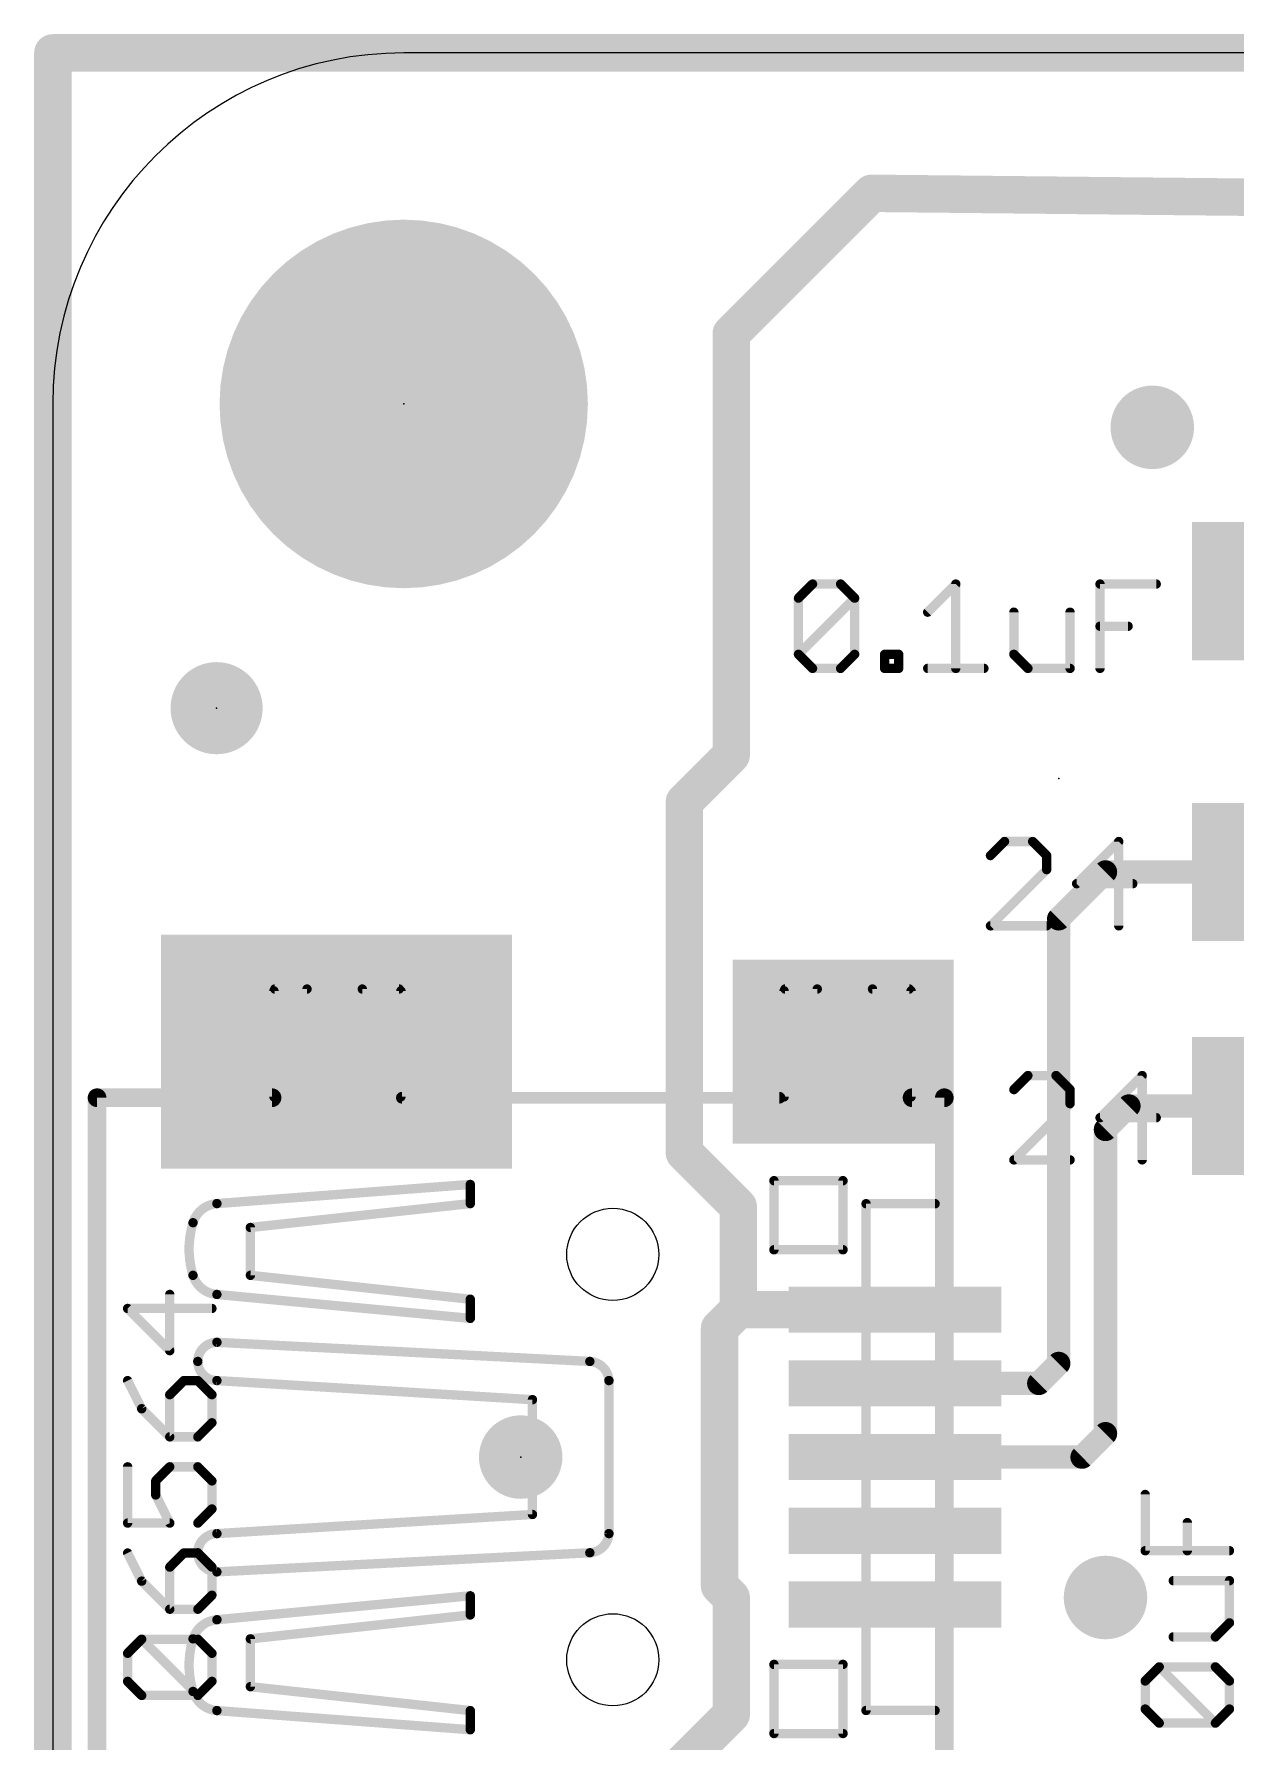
# Model space of a CAD drawing. Extents: x -0.2 to 52.2, y -1.3 to 32.4.
# Drawn here: x -0.2 to 12.85, y 12.15 to 30.68 of the extents above; entities that cross this region are included whole.
import ezdxf

# ---------------------------------------------------------------- set-up
doc = ezdxf.new("R2010")
doc.units = 0
for name, color, linetype in [('1', 12, 'CONTINUOUS'), ('16', 132, 'CONTINUOUS'), ('17', 110, 'CONTINUOUS'), ('18', 110, 'CONTINUOUS'), ('20', 53, 'CONTINUOUS'), ('23', 53, 'CONTINUOUS'), ('27', 253, 'CONTINUOUS'), ('51', 253, 'CONTINUOUS')]:
    doc.layers.add(name, color=color, linetype=linetype)

# ---------------------------------------------------------------- blocks, each defined once
blk = doc.blocks.new('RECT')
blk.add_solid([(-0.5, -0.5), (0.5, -0.5), (-0.5, 0.5), (0.5, 0.5)])
blk = doc.blocks.new('PIE')
at = {"const_width": 0.5}
blk.add_lwpolyline([(0, -0.25, 1), (0, 0.25, 1), (0, -0.25)], format="xyb", dxfattribs=at)
blk = doc.blocks.new('ROUNDP')
at = {"const_width": 0.5}
blk.add_lwpolyline([(0, -0.25, 1), (0, 0.25, 1), (0, -0.25)], format="xyb", dxfattribs=at)
blk = doc.blocks.new('ROUNDV')
at = {"const_width": 0.5}
blk.add_lwpolyline([(0, -0.25, 1), (0, 0.25, 1), (0, -0.25)], format="xyb", dxfattribs=at)

msp = doc.modelspace()

# ---------------------------------------------------------------- linework, layer by layer
at = {"layer": '1'}
for points, const_width in [([(0, 0), (0, 30.48)], 0.4064), ([(0, 30.48), (19.32, 30.48)], 0.4064), ([(8.89, 28.956), (7.366, 27.432)], 0.4064), ([(15.24, 28.89), (8.89, 28.956)], 0.4064), ([(7.366, 27.432), (7.366, 22.86)], 0.4064), ([(7.366, 22.86), (6.858, 22.352)], 0.4064), ([(6.858, 22.352), (6.858, 18.542)], 0.4064), ([(10.922, 21.082), (11.43, 21.59)], 0.254), ([(11.43, 21.59), (13.02, 21.59)], 0.254), ([(10.922, 16.256), (10.922, 21.082)], 0.254), ([(11.43, 18.796), (11.684, 19.05)], 0.254), ([(11.684, 19.05), (13.02, 19.05)], 0.254), ([(11.43, 15.494), (11.43, 18.796)], 0.254), ([(6.858, 18.542), (7.442, 17.958)], 0.4064), ([(7.442, 17.958), (7.442, 16.84)], 0.4064), ([(7.442, 16.84), (7.239, 16.637)], 0.4064), ([(9.144, 16.84), (7.442, 16.84)], 0.4064), ([(7.239, 13.843), (7.239, 16.637)], 0.4064), ([(10.706, 16.04), (10.922, 16.256)], 0.254), ([(9.144, 16.04), (10.706, 16.04)], 0.254), ([(11.176, 15.24), (11.43, 15.494)], 0.254), ([(9.144, 15.24), (11.176, 15.24)], 0.254), ([(7.366, 13.716), (7.239, 13.843)], 0.4064), ([(7.366, 12.446), (7.366, 13.716)], 0.4064), ([(6.604, 11.684), (7.366, 12.446)], 0.4064)]:
    msp.add_lwpolyline(points, dxfattribs=dict(at, const_width=const_width))
for points, const_width in [([(0.1016, 30.48, 1), (-0.1016, 30.48)], 0.2032), ([(0, 30.5816, 1), (0, 30.3784)], 0.2032), ([(8.8911, 29.0576, 1), (8.8889, 28.8544)], 0.2032), ([(8.9618, 28.8842, 1), (8.8182, 29.0278)], 0.2032), ([(7.4676, 27.432, 1), (7.2644, 27.432)], 0.2032), ([(7.2942, 27.5038, 1), (7.4378, 27.3602)], 0.2032), ([(7.4378, 22.7882, 1), (7.2942, 22.9318)], 0.2032), ([(7.2644, 22.86, 1), (7.4676, 22.86)], 0.2032), ([(6.9596, 22.352, 1), (6.7564, 22.352)], 0.2032), ([(6.7862, 22.4238, 1), (6.9298, 22.2802)], 0.2032), ([(11.43, 21.6535, 1), (11.43, 21.5265)], 0.127), ([(11.4749, 21.5451, 1), (11.3851, 21.6349)], 0.127), ([(10.9855, 21.082, 1), (10.8585, 21.082)], 0.127), ([(10.8771, 21.1269, 1), (10.9669, 21.0371)], 0.127), ([(11.684, 19.1135, 1), (11.684, 18.9865)], 0.127), ([(11.7289, 19.0051, 1), (11.6391, 19.0949)], 0.127), ([(11.4935, 18.796, 1), (11.3665, 18.796)], 0.127), ([(11.3851, 18.8409, 1), (11.4749, 18.7511)], 0.127), ([(6.9298, 18.6138, 1), (6.7862, 18.4702)], 0.2032), ([(6.7564, 18.542, 1), (6.9596, 18.542)], 0.2032), ([(7.5436, 17.958, 1), (7.3404, 17.958)], 0.2032), ([(7.3702, 17.8862, 1), (7.5138, 18.0298)], 0.2032), ([(7.442, 16.9416, 1), (7.442, 16.7384)], 0.2032), ([(7.3404, 16.84, 1), (7.5436, 16.84)], 0.2032), ([(7.5138, 16.7682, 1), (7.3702, 16.9118)], 0.2032), ([(9.144, 16.7384, 1), (9.144, 16.9416)], 0.2032), ([(7.3406, 16.637, 1), (7.1374, 16.637)], 0.2032), ([(7.1672, 16.7088, 1), (7.3108, 16.5652)], 0.2032), ([(10.8585, 16.256, 1), (10.9855, 16.256)], 0.127), ([(10.9669, 16.2111, 1), (10.8771, 16.3009)], 0.127), ([(9.144, 16.1035, 1), (9.144, 15.9765)], 0.127), ([(10.6611, 16.0849, 1), (10.7509, 15.9951)], 0.127), ([(10.706, 15.9765, 1), (10.706, 16.1035)], 0.127), ([(11.4749, 15.4491, 1), (11.3851, 15.5389)], 0.127), ([(11.3665, 15.494, 1), (11.4935, 15.494)], 0.127), ([(9.144, 15.3035, 1), (9.144, 15.1765)], 0.127), ([(11.1311, 15.2849, 1), (11.2209, 15.1951)], 0.127), ([(11.176, 15.1765, 1), (11.176, 15.3035)], 0.127), ([(7.1374, 13.843, 1), (7.3406, 13.843)], 0.2032), ([(7.3108, 13.9148, 1), (7.1672, 13.7712)], 0.2032), ([(7.4676, 13.716, 1), (7.2644, 13.716)], 0.2032), ([(7.2942, 13.6442, 1), (7.4378, 13.7878)], 0.2032), ([(7.4378, 12.3742, 1), (7.2942, 12.5178)], 0.2032), ([(7.2644, 12.446, 1), (7.4676, 12.446)], 0.2032)]:
    msp.add_lwpolyline(points, format="xyb", dxfattribs=dict(at, const_width=const_width))
at = {"layer": '16', "const_width": 0.254}
for points in [[(0, 0), (0, 30.48)], [(0, 30.48), (19.32, 30.48)]]:
    msp.add_lwpolyline(points, dxfattribs=at)
at = {"layer": '16', "const_width": 0.127}
for points in [[(0.0635, 30.48, 1), (-0.0635, 30.48)], [(0, 30.5435, 1), (0, 30.4165)]]:
    msp.add_lwpolyline(points, format="xyb", dxfattribs=at)
at = {"layer": '20'}
for p, q in [((41.91, 30.48), (3.81, 30.48)), ((0, 26.67), (0, 3.81))]:
    msp.add_line(p, q, dxfattribs=at)
for centre in [(6.08, 17.44), (6.08, 13.04)]:
    msp.add_circle(centre, 0.5, dxfattribs=at)
msp.add_arc((3.81, 26.67), 3.81, 90, 180, dxfattribs=at)
at = {"layer": '23'}
for p in [(3.81, 26.67), (1.778, 23.368), (10.922, 22.606), (5.08, 15.24)]:
    msp.add_point(p, dxfattribs=at)
at = {"layer": '27', "const_width": 0.1016}
for points in [[(8.0964, 24.5625), (8.2489, 24.715)], [(8.2489, 24.715), (8.554, 24.715)], [(8.554, 24.715), (8.7065, 24.5625)], [(9.4996, 24.4099), (9.8047, 24.715)], [(9.8047, 24.715), (9.8047, 23.7998)], [(11.3707, 23.7998), (11.3707, 24.715)], [(11.3707, 24.715), (11.9808, 24.715)], [(8.0964, 23.9523), (8.0964, 24.5625)], [(8.0964, 23.9523), (8.7065, 24.5625)], [(8.7065, 24.5625), (8.7065, 23.9523)], [(10.4352, 24.4099), (10.4352, 23.9523)], [(11.0453, 23.7998), (11.0453, 24.4099)], [(11.3707, 24.2574), (11.6757, 24.2574)], [(8.2489, 23.7998), (8.0964, 23.9523)], [(8.7065, 23.9523), (8.554, 23.7998)], [(9.0319, 23.7998), (9.0319, 23.9523)], [(9.0319, 23.9523), (9.1844, 23.9523)], [(9.1844, 23.9523), (9.1844, 23.7998)], [(10.4352, 23.9523), (10.5877, 23.7998)], [(8.554, 23.7998), (8.2489, 23.7998)], [(9.1844, 23.7998), (9.0319, 23.7998)], [(9.4996, 23.7998), (10.1098, 23.7998)], [(10.5877, 23.7998), (11.0453, 23.7998)], [(10.3337, 21.921), (10.1812, 21.7685)], [(10.6388, 21.921), (10.3337, 21.921)], [(10.7913, 21.7685), (10.6388, 21.921)], [(11.5743, 21.921), (11.1167, 21.4634)], [(11.5743, 21.0058), (11.5743, 21.921)], [(10.7913, 21.6159), (10.7913, 21.7685)], [(10.1812, 21.0058), (10.7913, 21.6159)], [(11.1167, 21.4634), (11.7268, 21.4634)], [(10.7913, 21.0058), (10.1812, 21.0058)], [(10.5877, 19.381), (10.4352, 19.2285)], [(10.8928, 19.381), (10.5877, 19.381)], [(11.0453, 19.2285), (10.8928, 19.381)], [(11.0453, 19.0759), (11.0453, 19.2285)], [(11.8283, 19.381), (11.3707, 18.9234)], [(11.8283, 18.4658), (11.8283, 19.381)], [(10.4352, 18.4658), (11.0453, 19.0759)], [(11.3707, 18.9234), (11.9808, 18.9234)], [(11.0453, 18.4658), (10.4352, 18.4658)], [(1.2696, 16.3953), (1.2696, 17.0054)], [(1.7272, 16.8529), (0.812, 16.8529)], [(0.812, 16.8529), (1.2696, 16.3953)], [(0.812, 16.0699), (0.9646, 15.7648)], [(1.4221, 16.0699), (1.2696, 15.9174)], [(1.2696, 15.9174), (1.2696, 15.4598)], [(1.5747, 16.0699), (1.4221, 16.0699)], [(1.7272, 15.9174), (1.5747, 16.0699)], [(1.7272, 15.6123), (1.7272, 15.9174)], [(0.9646, 15.7648), (1.2696, 15.4598)], [(1.5747, 15.4598), (1.7272, 15.6123)], [(1.2696, 15.4598), (1.5747, 15.4598)], [(0.812, 15.1344), (0.812, 14.5242)], [(1.1171, 14.9818), (1.2696, 15.1344)], [(1.1171, 14.8293), (1.1171, 14.9818)], [(1.2696, 15.1344), (1.5747, 15.1344)], [(1.5747, 15.1344), (1.7272, 14.9818)], [(1.7272, 14.9818), (1.7272, 14.6768)], [(1.2696, 14.5242), (1.1171, 14.8293)], [(11.861, 14.224), (11.861, 14.8341)], [(1.7272, 14.6768), (1.5747, 14.5242)], [(0.812, 14.5242), (1.2696, 14.5242)], [(12.3186, 14.224), (12.3186, 14.529)], [(12.7762, 14.224), (11.861, 14.224)], [(0.812, 14.1988), (0.9646, 13.8938)], [(1.4221, 14.1988), (1.2696, 14.0463)], [(1.2696, 14.0463), (1.2696, 13.5887)], [(1.5747, 14.1988), (1.4221, 14.1988)], [(1.7272, 14.0463), (1.5747, 14.1988)], [(1.7272, 13.7413), (1.7272, 14.0463)], [(0.9646, 13.8938), (1.2696, 13.5887)], [(12.7762, 13.8986), (12.1661, 13.8986)], [(12.7762, 13.441), (12.7762, 13.8986)], [(1.5747, 13.5887), (1.7272, 13.7413)], [(1.2696, 13.5887), (1.5747, 13.5887)], [(12.6237, 13.2884), (12.7762, 13.441)], [(0.812, 13.1108), (0.9646, 13.2633)], [(0.812, 12.8057), (0.812, 13.1108)], [(0.9646, 13.2633), (1.5747, 13.2633)], [(1.5747, 12.6532), (0.9646, 13.2633)], [(1.5747, 13.2633), (1.7272, 13.1108)], [(1.7272, 13.1108), (1.7272, 12.8057)], [(12.1661, 13.2884), (12.6237, 13.2884)], [(11.861, 12.8105), (12.0136, 12.963)], [(12.0136, 12.963), (12.6237, 12.963)], [(12.6237, 12.3529), (12.0136, 12.963)], [(12.6237, 12.963), (12.7762, 12.8105)], [(0.9646, 12.6532), (0.812, 12.8057)], [(1.7272, 12.8057), (1.5747, 12.6532)], [(11.861, 12.5054), (11.861, 12.8105)], [(12.7762, 12.8105), (12.7762, 12.5054)], [(1.5747, 12.6532), (0.9646, 12.6532)], [(12.0136, 12.3529), (11.861, 12.5054)], [(12.7762, 12.5054), (12.6237, 12.3529)], [(12.6237, 12.3529), (12.0136, 12.3529)]]:
    msp.add_lwpolyline(points, dxfattribs=at)
at = {"layer": '27', "const_width": 0.0508}
for points in [[(8.2489, 24.7404, 1), (8.2489, 24.6896)], [(8.2669, 24.697, 1), (8.2309, 24.7329)], [(8.5719, 24.7329, 1), (8.536, 24.697)], [(8.554, 24.6896, 1), (8.554, 24.7404)], [(9.8301, 24.715, 1), (9.7793, 24.715)], [(9.8227, 24.697, 1), (9.7867, 24.7329)], [(11.3961, 24.715, 1), (11.3453, 24.715)], [(11.3707, 24.7404, 1), (11.3707, 24.6896)], [(11.9808, 24.6896, 1), (11.9808, 24.7404)], [(8.1218, 24.5625, 1), (8.071, 24.5625)], [(8.0784, 24.5804, 1), (8.1143, 24.5445)], [(8.7319, 24.5625, 1), (8.6811, 24.5625)], [(8.7244, 24.5445, 1), (8.6885, 24.5804)], [(8.6885, 24.5445, 1), (8.7244, 24.5804)], [(9.4817, 24.4279, 1), (9.5176, 24.392)], [(10.4606, 24.4099, 1), (10.4098, 24.4099)], [(11.0707, 24.4099, 1), (11.0199, 24.4099)], [(11.3707, 24.2828, 1), (11.3707, 24.232)], [(11.6757, 24.232, 1), (11.6757, 24.2828)], [(8.1143, 23.9703, 1), (8.0784, 23.9344)], [(8.0784, 23.9703, 1), (8.1143, 23.9344)], [(8.071, 23.9523, 1), (8.1218, 23.9523)], [(8.6811, 23.9523, 1), (8.7319, 23.9523)], [(8.7244, 23.9344, 1), (8.6885, 23.9703)], [(9.0573, 23.9523, 1), (9.0065, 23.9523)], [(9.0319, 23.9777, 1), (9.0319, 23.9269)], [(9.2098, 23.9523, 1), (9.159, 23.9523)], [(9.1844, 23.9269, 1), (9.1844, 23.9777)], [(10.4531, 23.9703, 1), (10.4172, 23.9344)], [(10.4098, 23.9523, 1), (10.4606, 23.9523)], [(8.2489, 23.8252, 1), (8.2489, 23.7744)], [(8.2309, 23.7818, 1), (8.2669, 23.8178)], [(8.536, 23.8178, 1), (8.5719, 23.7818)], [(8.554, 23.7744, 1), (8.554, 23.8252)], [(9.0319, 23.8252, 1), (9.0319, 23.7744)], [(9.0065, 23.7998, 1), (9.0573, 23.7998)], [(9.159, 23.7998, 1), (9.2098, 23.7998)], [(9.1844, 23.7744, 1), (9.1844, 23.8252)], [(9.4996, 23.8252, 1), (9.4996, 23.7744)], [(9.7793, 23.7998, 1), (9.8301, 23.7998)], [(10.1098, 23.7744, 1), (10.1098, 23.8252)], [(10.5877, 23.8252, 1), (10.5877, 23.7744)], [(10.5697, 23.7818, 1), (10.6056, 23.8178)], [(11.0199, 23.7998, 1), (11.0707, 23.7998)], [(11.0453, 23.7744, 1), (11.0453, 23.8252)], [(11.3453, 23.7998, 1), (11.3961, 23.7998)], [(10.3337, 21.9464, 1), (10.3337, 21.8956)], [(10.3517, 21.903, 1), (10.3157, 21.9389)], [(10.6567, 21.9389, 1), (10.6208, 21.903)], [(10.6388, 21.8956, 1), (10.6388, 21.9464)], [(11.5997, 21.921, 1), (11.5489, 21.921)], [(11.5922, 21.903, 1), (11.5563, 21.9389)], [(10.1632, 21.7864, 1), (10.1991, 21.7505)], [(10.8167, 21.7685, 1), (10.7659, 21.7685)], [(10.7733, 21.7505, 1), (10.8092, 21.7864)], [(10.7659, 21.6159, 1), (10.8167, 21.6159)], [(10.8092, 21.598, 1), (10.7733, 21.6339)], [(11.0987, 21.4814, 1), (11.1346, 21.4454)], [(11.1167, 21.4888, 1), (11.1167, 21.438)], [(11.7268, 21.438, 1), (11.7268, 21.4888)], [(10.1632, 21.0238, 1), (10.1991, 20.9878)], [(10.1812, 21.0312, 1), (10.1812, 20.9804)], [(10.7913, 20.9804, 1), (10.7913, 21.0312)], [(11.5489, 21.0058, 1), (11.5997, 21.0058)], [(10.5877, 19.4064, 1), (10.5877, 19.3556)], [(10.6057, 19.363, 1), (10.5697, 19.3989)], [(10.9107, 19.3989, 1), (10.8748, 19.363)], [(10.8928, 19.3556, 1), (10.8928, 19.4064)], [(11.0707, 19.2285, 1), (11.0199, 19.2285)], [(11.8537, 19.381, 1), (11.8029, 19.381)], [(11.8462, 19.363, 1), (11.8103, 19.3989)], [(10.4172, 19.2464, 1), (10.4531, 19.2105)], [(11.0199, 19.0759, 1), (11.0707, 19.0759)], [(11.0273, 19.2105, 1), (11.0632, 19.2464)], [(11.0632, 19.058, 1), (11.0273, 19.0939)], [(11.3527, 18.9414, 1), (11.3886, 18.9054)], [(11.3707, 18.9488, 1), (11.3707, 18.898)], [(11.9808, 18.898, 1), (11.9808, 18.9488)], [(10.4172, 18.4838, 1), (10.4531, 18.4478)], [(10.4352, 18.4912, 1), (10.4352, 18.4404)], [(11.0453, 18.4404, 1), (11.0453, 18.4912)], [(11.8029, 18.4658, 1), (11.8537, 18.4658)], [(1.295, 17.0054, 1), (1.2442, 17.0054)], [(0.812, 16.8783, 1), (0.812, 16.8275)], [(0.83, 16.8708, 1), (0.7941, 16.8349)], [(1.7272, 16.8275, 1), (1.7272, 16.8783)], [(1.2442, 16.3953, 1), (1.295, 16.3953)], [(1.2516, 16.3773, 1), (1.2876, 16.4132)], [(0.8347, 16.0812, 1), (0.7893, 16.0585)], [(1.295, 15.9174, 1), (1.2442, 15.9174)], [(1.2516, 15.9353, 1), (1.2876, 15.8994)], [(1.4221, 16.0953, 1), (1.4221, 16.0445)], [(1.4401, 16.0519, 1), (1.4042, 16.0878)], [(1.5926, 16.0878, 1), (1.5567, 16.0519)], [(1.5747, 16.0445, 1), (1.5747, 16.0953)], [(1.7526, 15.9174, 1), (1.7018, 15.9174)], [(1.7092, 15.8994, 1), (1.7452, 15.9353)], [(0.9825, 15.7828, 1), (0.9466, 15.7469)], [(0.9418, 15.7535, 1), (0.9873, 15.7762)], [(1.7018, 15.6123, 1), (1.7526, 15.6123)], [(1.7452, 15.5943, 1), (1.7092, 15.6302)], [(1.2696, 15.4852, 1), (1.2696, 15.4344)], [(1.2442, 15.4598, 1), (1.295, 15.4598)], [(1.2516, 15.4418, 1), (1.2876, 15.4777)], [(1.5567, 15.4777, 1), (1.5926, 15.4418)], [(1.5747, 15.4344, 1), (1.5747, 15.4852)], [(0.8374, 15.1344, 1), (0.7866, 15.1344)], [(1.1425, 14.9818, 1), (1.0917, 14.9818)], [(1.0991, 14.9998, 1), (1.135, 14.9639)], [(1.2696, 15.1598, 1), (1.2696, 15.109)], [(1.2876, 15.1164, 1), (1.2516, 15.1523)], [(1.5926, 15.1523, 1), (1.5567, 15.1164)], [(1.5747, 15.109, 1), (1.5747, 15.1598)], [(1.7526, 14.9818, 1), (1.7018, 14.9818)], [(1.7092, 14.9639, 1), (1.7452, 14.9998)], [(1.1398, 14.8407, 1), (1.0944, 14.8179)], [(1.0917, 14.8293, 1), (1.1425, 14.8293)], [(11.8864, 14.8341, 1), (11.8356, 14.8341)], [(1.7018, 14.6768, 1), (1.7526, 14.6768)], [(1.7452, 14.6588, 1), (1.7092, 14.6947)], [(0.812, 14.5496, 1), (0.812, 14.4988)], [(0.7866, 14.5242, 1), (0.8374, 14.5242)], [(1.2469, 14.5129, 1), (1.2923, 14.5356)], [(1.2696, 14.4988, 1), (1.2696, 14.5496)], [(1.5567, 14.5422, 1), (1.5926, 14.5063)], [(12.344, 14.529, 1), (12.2932, 14.529)], [(11.861, 14.2494, 1), (11.861, 14.1986)], [(12.7762, 14.1986, 1), (12.7762, 14.2494)], [(0.8347, 14.2102, 1), (0.7893, 14.1875)], [(1.295, 14.0463, 1), (1.2442, 14.0463)], [(1.2516, 14.0643, 1), (1.2876, 14.0284)], [(1.4221, 14.2242, 1), (1.4221, 14.1734)], [(1.4401, 14.1809, 1), (1.4042, 14.2168)], [(1.5926, 14.2168, 1), (1.5567, 14.1809)], [(1.5747, 14.1734, 1), (1.5747, 14.2242)], [(1.7526, 14.0463, 1), (1.7018, 14.0463)], [(1.7092, 14.0284, 1), (1.7452, 14.0643)], [(11.8356, 14.224, 1), (11.8864, 14.224)], [(12.2932, 14.224, 1), (12.344, 14.224)], [(0.9825, 13.9117, 1), (0.9466, 13.8758)], [(0.9418, 13.8824, 1), (0.9873, 13.9051)], [(12.1661, 13.924, 1), (12.1661, 13.8732)], [(12.8016, 13.8986, 1), (12.7508, 13.8986)], [(12.7762, 13.8732, 1), (12.7762, 13.924)], [(1.7018, 13.7413, 1), (1.7526, 13.7413)], [(1.7452, 13.7233, 1), (1.7092, 13.7592)], [(1.2696, 13.6141, 1), (1.2696, 13.5633)], [(1.2442, 13.5887, 1), (1.295, 13.5887)], [(1.2516, 13.5708, 1), (1.2876, 13.6067)], [(1.5567, 13.6067, 1), (1.5926, 13.5708)], [(1.5747, 13.5633, 1), (1.5747, 13.6141)], [(12.7508, 13.441, 1), (12.8016, 13.441)], [(12.7942, 13.423, 1), (12.7582, 13.4589)], [(0.8374, 13.1108, 1), (0.7866, 13.1108)], [(0.9646, 13.2887, 1), (0.9646, 13.2379)], [(0.9825, 13.2813, 1), (0.9466, 13.2454)], [(0.9825, 13.2454, 1), (0.9466, 13.2813)], [(1.5926, 13.2813, 1), (1.5567, 13.2454)], [(1.5747, 13.2379, 1), (1.5747, 13.2887)], [(1.7526, 13.1108, 1), (1.7018, 13.1108)], [(12.1661, 13.3138, 1), (12.1661, 13.263)], [(12.6057, 13.3064, 1), (12.6416, 13.2705)], [(12.6237, 13.263, 1), (12.6237, 13.3138)], [(0.7941, 13.1288, 1), (0.83, 13.0928)], [(1.7092, 13.0928, 1), (1.7452, 13.1288)], [(12.0136, 12.9884, 1), (12.0136, 12.9376)], [(12.0315, 12.981, 1), (11.9956, 12.9451)], [(12.0315, 12.9451, 1), (11.9956, 12.981)], [(12.6416, 12.981, 1), (12.6057, 12.9451)], [(12.6237, 12.9376, 1), (12.6237, 12.9884)], [(0.7866, 12.8057, 1), (0.8374, 12.8057)], [(0.83, 12.8237, 1), (0.7941, 12.7878)], [(1.7018, 12.8057, 1), (1.7526, 12.8057)], [(1.7452, 12.7878, 1), (1.7092, 12.8237)], [(11.8864, 12.8105, 1), (11.8356, 12.8105)], [(11.8431, 12.8285, 1), (11.879, 12.7925)], [(12.8016, 12.8105, 1), (12.7508, 12.8105)], [(12.7582, 12.7925, 1), (12.7942, 12.8285)], [(0.9646, 12.6786, 1), (0.9646, 12.6278)], [(0.9466, 12.6352, 1), (0.9825, 12.6712)], [(1.5567, 12.6712, 1), (1.5926, 12.6352)], [(1.5567, 12.6352, 1), (1.5926, 12.6712)], [(1.5747, 12.6278, 1), (1.5747, 12.6786)], [(11.8356, 12.5054, 1), (11.8864, 12.5054)], [(11.879, 12.5234, 1), (11.8431, 12.4875)], [(12.7508, 12.5054, 1), (12.8016, 12.5054)], [(12.7942, 12.4875, 1), (12.7582, 12.5234)], [(12.0136, 12.3783, 1), (12.0136, 12.3275)], [(11.9956, 12.335, 1), (12.0315, 12.3709)], [(12.6057, 12.3709, 1), (12.6416, 12.335)], [(12.6057, 12.335, 1), (12.6416, 12.3709)], [(12.6237, 12.3275, 1), (12.6237, 12.3783)]]:
    msp.add_lwpolyline(points, format="xyb", dxfattribs=at)
at = {"layer": '51'}
for points, const_width in [([(2.4006, 19.15), (2.4006, 20.3)], 0.1016), ([(2.41, 20.32), (2.76, 20.32)], 0.1016), ([(3.76, 20.32), (3.36, 20.32)], 0.1016), ([(3.7792, 20.3), (3.7792, 19.15)], 0.1016), ([(7.9406, 19.15), (7.9406, 20.3)], 0.1016), ([(7.95, 20.32), (8.3, 20.32)], 0.1016), ([(9.3, 20.32), (8.9, 20.32)], 0.1016), ([(9.3192, 20.3), (9.3192, 19.15)], 0.1016), ([(0.48, 19.14), (0.48, 11.34)], 0.2032), ([(0.48, 19.14), (2.38, 19.14)], 0.2032), ([(3.79, 19.14), (7.89, 19.14)], 0.127), ([(9.68, 19.14), (9.33, 19.14)], 0.2032), ([(9.68, 19.14), (9.68, 11.34)], 0.2032), ([(4.5329, 18.1991), (1.7815, 17.9914)], 0.1016), ([(4.5329, 17.9914), (4.5329, 18.1991)], 0.1016), ([(7.83, 17.49), (7.83, 18.24)], 0.1016), ([(7.83, 18.24), (8.58, 18.24)], 0.1016), ([(8.58, 18.24), (8.58, 17.49)], 0.1016), ([(2.1449, 17.7319), (4.5329, 17.9914)], 0.1016), ([(9.58, 17.99), (8.83, 17.99)], 0.1016), ([(8.83, 17.99), (8.83, 12.49)], 0.1016), ([(2.1449, 17.2127), (2.1449, 17.7319)], 0.1016), ([(8.58, 17.49), (7.83, 17.49)], 0.1016), ([(4.5329, 16.9532), (2.1449, 17.2127)], 0.1016), ([(1.7815, 17.0051), (4.5329, 16.7455)], 0.1016), ([(4.5329, 16.7455), (4.5329, 16.9532)], 0.1016), ([(1.7816, 16.4859), (5.8308, 16.2783)], 0.1016), ([(1.7815, 16.0706), (5.2078, 15.863)], 0.1016), ([(6.0384, 14.4096), (6.0384, 16.0707)], 0.1016), ([(5.2078, 14.6172), (5.2078, 15.8632)], 0.1016), ([(1.7815, 14.4096), (5.2078, 14.6172)], 0.1016), ([(1.7816, 13.9943), (5.8308, 14.2019)], 0.1016), ([(1.7815, 13.4751), (4.5329, 13.7347)], 0.1016), ([(4.5329, 13.7347), (4.5329, 13.527)], 0.1016), ([(4.5329, 13.527), (2.1449, 13.2675)], 0.1016), ([(2.1449, 13.2675), (2.1449, 12.7483)], 0.1016), ([(8.58, 12.99), (7.83, 12.99)], 0.1016), ([(7.83, 12.99), (7.83, 12.24)], 0.1016), ([(8.58, 12.24), (8.58, 12.99)], 0.1016), ([(2.1449, 12.7483), (4.5329, 12.4888)], 0.1016), ([(4.5329, 12.2811), (1.7815, 12.4888)], 0.1016), ([(4.5329, 12.4888), (4.5329, 12.2811)], 0.1016), ([(8.83, 12.49), (9.58, 12.49)], 0.1016), ([(7.83, 12.24), (8.58, 12.24)], 0.1016)]:
    msp.add_lwpolyline(points, dxfattribs=dict(at, const_width=const_width))
for points, const_width in [([(2.426, 20.3, 1), (2.3752, 20.3)], 0.0508), ([(2.41, 20.3454, 1), (2.41, 20.2946)], 0.0508), ([(2.76, 20.32, 1), (3.36, 20.32)], 0.1016), ([(2.7854, 20.32, 1), (2.7346, 20.32)], 0.0508), ([(2.76, 20.2946, 1), (2.76, 20.3454)], 0.0508), ([(3.3854, 20.32, 1), (3.3346, 20.32)], 0.0508), ([(3.36, 20.3454, 1), (3.36, 20.2946)], 0.0508), ([(3.8046, 20.3, 1), (3.7538, 20.3)], 0.0508), ([(3.76, 20.2946, 1), (3.76, 20.3454)], 0.0508), ([(7.966, 20.3, 1), (7.9152, 20.3)], 0.0508), ([(7.95, 20.3454, 1), (7.95, 20.2946)], 0.0508), ([(8.3, 20.32, 1), (8.9, 20.32)], 0.1016), ([(8.3254, 20.32, 1), (8.2746, 20.32)], 0.0508), ([(8.3, 20.2946, 1), (8.3, 20.3454)], 0.0508), ([(8.9254, 20.32, 1), (8.8746, 20.32)], 0.0508), ([(8.9, 20.3454, 1), (8.9, 20.2946)], 0.0508), ([(9.3446, 20.3, 1), (9.2938, 20.3)], 0.0508), ([(9.3, 20.2946, 1), (9.3, 20.3454)], 0.0508), ([(0.5308, 19.14, 1), (0.4292, 19.14)], 0.1016), ([(0.48, 19.1908, 1), (0.48, 19.0892)], 0.1016), ([(2.38, 19.0892, 1), (2.38, 19.1908)], 0.1016), ([(2.3752, 19.15, 1), (2.426, 19.15)], 0.0508), ([(3.79, 19.1717, 1), (3.79, 19.1083)], 0.0635), ([(3.7538, 19.15, 1), (3.8046, 19.15)], 0.0508), ([(7.89, 19.1083, 1), (7.89, 19.1717)], 0.0635), ([(7.9152, 19.15, 1), (7.966, 19.15)], 0.0508), ([(9.33, 19.1908, 1), (9.33, 19.0892)], 0.1016), ([(9.2938, 19.15, 1), (9.3446, 19.15)], 0.0508), ([(9.7308, 19.14, 1), (9.6292, 19.14)], 0.1016), ([(9.68, 19.0892, 1), (9.68, 19.1908)], 0.1016), ([(4.5583, 18.1991, 1), (4.5075, 18.1991)], 0.0508), ([(4.5348, 18.1738, 1), (4.531, 18.2244)], 0.0508), ([(7.8554, 18.24, 1), (7.8046, 18.24)], 0.0508), ([(7.83, 18.2654, 1), (7.83, 18.2146)], 0.0508), ([(8.6054, 18.24, 1), (8.5546, 18.24)], 0.0508), ([(8.58, 18.2146, 1), (8.58, 18.2654)], 0.0508), ([(1.7815, 17.9914, 0.3087), (1.522, 17.7838)], 0.1016), ([(1.7796, 18.0167, 1), (1.7834, 17.9661)], 0.0508), ([(1.7834, 17.9661, 1), (1.7796, 18.0167)], 0.0508), ([(4.5075, 17.9914, 1), (4.5583, 17.9914)], 0.0508), ([(4.5356, 17.9661, 1), (4.5302, 18.0167)], 0.0508), ([(8.83, 18.0154, 1), (8.83, 17.9646)], 0.0508), ([(8.8554, 17.99, 1), (8.8046, 17.99)], 0.0508), ([(9.58, 17.9646, 1), (9.58, 18.0154)], 0.0508), ([(1.522, 17.7838, 0.1499), (1.522, 17.2127)], 0.1016), ([(1.4977, 17.7912, 1), (1.5463, 17.7764)], 0.0508), ([(1.5463, 17.7764, 1), (1.4977, 17.7912)], 0.0508), ([(2.1703, 17.7319, 1), (2.1195, 17.7319)], 0.0508), ([(2.1422, 17.7572, 1), (2.1476, 17.7066)], 0.0508), ([(7.83, 17.5154, 1), (7.83, 17.4646)], 0.0508), ([(7.8046, 17.49, 1), (7.8554, 17.49)], 0.0508), ([(8.5546, 17.49, 1), (8.6054, 17.49)], 0.0508), ([(8.58, 17.4646, 1), (8.58, 17.5154)], 0.0508), ([(1.522, 17.2127, 0.3087), (1.7815, 17.0051)], 0.1016), ([(1.5463, 17.2201, 1), (1.4977, 17.2053)], 0.0508), ([(1.4977, 17.2053, 1), (1.5463, 17.2201)], 0.0508), ([(2.1476, 17.238, 1), (2.1422, 17.1874)], 0.0508), ([(2.1195, 17.2127, 1), (2.1703, 17.2127)], 0.0508), ([(1.7839, 17.0304, 1), (1.7791, 16.9798)], 0.0508), ([(1.7796, 16.9798, 1), (1.7834, 17.0304)], 0.0508), ([(4.5583, 16.9532, 1), (4.5075, 16.9532)], 0.0508), ([(4.5302, 16.9279, 1), (4.5356, 16.9785)], 0.0508), ([(4.5075, 16.7455, 1), (4.5583, 16.7455)], 0.0508), ([(4.5305, 16.7202, 1), (4.5353, 16.7708)], 0.0508), ([(1.7815, 16.4859, 0.4142), (1.5739, 16.2783)], 0.1016), ([(1.7829, 16.5113, 1), (1.7803, 16.4605)], 0.0508), ([(1.7815, 16.4605, 1), (1.7815, 16.5113)], 0.0508), ([(1.5739, 16.2782, 0.4142), (1.7815, 16.0706)], 0.1016), ([(1.5993, 16.2782, 1), (1.5485, 16.2782)], 0.0508), ([(6.0384, 16.0706, 0.3827), (5.8308, 16.2783)], 0.1016), ([(5.8322, 16.3037, 1), (5.8294, 16.2529)], 0.0508), ([(5.8295, 16.2529, 1), (5.8321, 16.3037)], 0.0508), ([(1.5485, 16.2783, 1), (1.5993, 16.2783)], 0.0508), ([(1.783, 16.096, 1), (1.78, 16.0452)], 0.0508), ([(1.7815, 16.0452, 1), (1.7815, 16.096)], 0.0508), ([(6.0638, 16.0707, 1), (6.013, 16.0707)], 0.0508), ([(6.013, 16.0692, 1), (6.0638, 16.072)], 0.0508), ([(5.2332, 15.8632, 1), (5.1824, 15.8632)], 0.0508), ([(5.2063, 15.8376, 1), (5.2093, 15.8884)], 0.0508), ([(5.1824, 14.6172, 1), (5.2332, 14.6172)], 0.0508), ([(5.2093, 14.5918, 1), (5.2063, 14.6426)], 0.0508), ([(1.7815, 14.4096, 0.4142), (1.5739, 14.202)], 0.1016), ([(1.78, 14.435, 1), (1.783, 14.3842)], 0.0508), ([(1.7815, 14.3842, 1), (1.7815, 14.435)], 0.0508), ([(5.8308, 14.2019, 0.3825), (6.0384, 14.4096)], 0.1016), ([(6.0638, 14.4082, 1), (6.013, 14.411)], 0.0508), ([(6.013, 14.4096, 1), (6.0638, 14.4096)], 0.0508), ([(1.5739, 14.2019, 0.4142), (1.7815, 13.9943)], 0.1016), ([(1.5993, 14.2019, 1), (1.5485, 14.2019)], 0.0508), ([(1.5485, 14.202, 1), (1.5993, 14.202)], 0.0508), ([(5.8294, 14.2273, 1), (5.8322, 14.1765)], 0.0508), ([(5.8321, 14.1765, 1), (5.8295, 14.2273)], 0.0508), ([(1.7803, 14.0197, 1), (1.7829, 13.9689)], 0.0508), ([(1.7815, 13.9689, 1), (1.7815, 14.0197)], 0.0508), ([(4.5583, 13.7347, 1), (4.5075, 13.7347)], 0.0508), ([(4.5353, 13.7094, 1), (4.5305, 13.76)], 0.0508), ([(4.5075, 13.527, 1), (4.5583, 13.527)], 0.0508), ([(4.5356, 13.5017, 1), (4.5302, 13.5523)], 0.0508), ([(1.7815, 13.4751, 0.3087), (1.522, 13.2675)], 0.1016), ([(1.7791, 13.5004, 1), (1.7839, 13.4498)], 0.0508), ([(1.7834, 13.4498, 1), (1.7796, 13.5004)], 0.0508), ([(1.522, 13.2675, 0.1499), (1.522, 12.6964)], 0.1016), ([(1.4977, 13.2749, 1), (1.5463, 13.2601)], 0.0508), ([(1.5463, 13.2601, 1), (1.4977, 13.2749)], 0.0508), ([(2.1703, 13.2675, 1), (2.1195, 13.2675)], 0.0508), ([(2.1422, 13.2928, 1), (2.1476, 13.2422)], 0.0508), ([(7.83, 13.0154, 1), (7.83, 12.9646)], 0.0508), ([(7.8554, 12.99, 1), (7.8046, 12.99)], 0.0508), ([(8.6054, 12.99, 1), (8.5546, 12.99)], 0.0508), ([(8.58, 12.9646, 1), (8.58, 13.0154)], 0.0508), ([(2.1476, 12.7736, 1), (2.1422, 12.723)], 0.0508), ([(1.522, 12.6964, 0.3087), (1.7815, 12.4888)], 0.1016), ([(1.5463, 12.7038, 1), (1.4977, 12.689)], 0.0508), ([(1.4977, 12.689, 1), (1.5463, 12.7038)], 0.0508), ([(2.1195, 12.7483, 1), (2.1703, 12.7483)], 0.0508), ([(1.7834, 12.5141, 1), (1.7796, 12.4635)], 0.0508), ([(1.7796, 12.4635, 1), (1.7834, 12.5141)], 0.0508), ([(4.5583, 12.4888, 1), (4.5075, 12.4888)], 0.0508), ([(4.5302, 12.4635, 1), (4.5356, 12.5141)], 0.0508), ([(8.83, 12.5154, 1), (8.83, 12.4646)], 0.0508), ([(8.8046, 12.49, 1), (8.8554, 12.49)], 0.0508), ([(9.58, 12.4646, 1), (9.58, 12.5154)], 0.0508), ([(4.5075, 12.2811, 1), (4.5583, 12.2811)], 0.0508), ([(4.531, 12.2558, 1), (4.5348, 12.3064)], 0.0508), ([(7.83, 12.2654, 1), (7.83, 12.2146)], 0.0508), ([(7.8046, 12.24, 1), (7.8554, 12.24)], 0.0508), ([(8.5546, 12.24, 1), (8.6054, 12.24)], 0.0508), ([(8.58, 12.2146, 1), (8.58, 12.2654)], 0.0508)]:
    msp.add_lwpolyline(points, format="xyb", dxfattribs=dict(at, const_width=const_width))

# ---------------------------------------------------------------- block references
at = {"layer": '1'}
for p, xscale, yscale, rotation in [((13.02, 24.638), 1.3, 1.5, 180), ((3.08, 19.64), 2.54, 3.81, 270), ((8.58, 19.64), 2, 2.4, 270), ((9.144, 16.84), 0.5, 2.308, 90), ((9.144, 16.04), 0.5, 2.308, 90), ((9.144, 15.24), 0.5, 2.308, 90), ((9.144, 14.44), 0.5, 2.308, 90), ((9.144, 13.64), 0.5, 2.308, 90)]:
    msp.add_blockref('RECT', p, dxfattribs=dict(at, xscale=xscale, yscale=yscale, rotation=rotation))
msp.add_blockref('PIE', (1.778, 23.368), dxfattribs=at)
at = {"layer": '1', "xscale": 1.3, "yscale": 1.5}
for p in [(13.02, 21.59), (13.02, 19.05)]:
    msp.add_blockref('RECT', p, dxfattribs=at)
at = {"layer": '17', "xscale": 4, "yscale": 4}
msp.add_blockref('ROUNDP', (3.81, 26.67), dxfattribs=at)
msp.add_blockref('ROUNDP', (3.81, 26.67), dxfattribs=at)
at = {"layer": '18', "xscale": 0.9064, "yscale": 0.9064}
for p in [(11.938, 26.416), (11.938, 26.416), (5.08, 15.24), (5.08, 15.24), (11.43, 13.716), (11.43, 13.716)]:
    msp.add_blockref('ROUNDV', p, dxfattribs=at)

doc.saveas('drawing.dxf')
